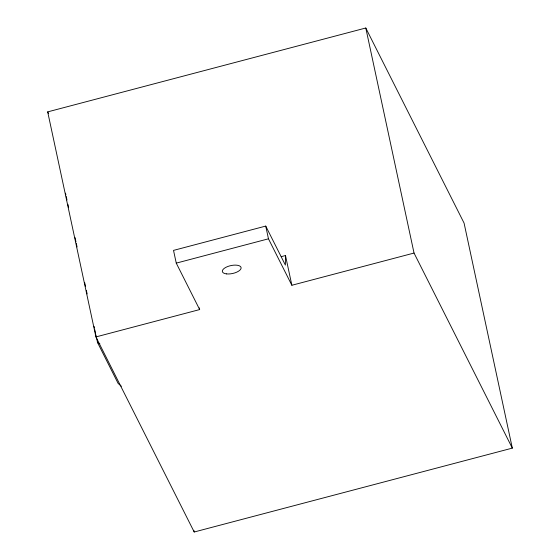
<?xml version="1.0" encoding="UTF-8"?>
<svg xmlns="http://www.w3.org/2000/svg" width="560" height="560" viewBox="0 0 560 560"><rect width="100%" height="100%" fill="white"/><g stroke="black" fill="none" stroke-linecap="round" stroke-linejoin="round"><path stroke-width="0.84" d="M281.26 256.655L285.488 255.535L285.39 265.09L265.734 226.079L173.523 250.39L176.26 263.13L199.661 309.575L95.928 336.924L47.684 111.881L365.792 28L464.072 223.076L512.316 448.119L194.208 532L95.928 336.924M176.26 263.13L268.464 238.812L291.865 285.264L414.036 253.05L512.316 448.119M95.907 334.908L97.552 342.587L99.841 343.77M121.38 386.246L118.146 383.46L97.552 342.587M47.684 111.881L48.468 113.435M365.792 28L414.036 253.05M285.488 255.535L291.865 285.264M265.734 226.079L268.464 238.812M199.297 307.874L199.661 309.575M193.844 530.292L194.208 532M65.52 193.165L65.884 194.873M66.255 196.581L66.983 199.997M67.9 204.267L68.635 207.683M75.04 237.566L75.957 241.836M76.321 243.544L77.056 246.96M84.742 282.821L85.47 286.237M86.387 290.507L87.122 293.923M94.073 326.368L94.444 328.076M94.808 329.784L95.543 333.2M226.527 273.896A9.583 4.053 -12.1 0 0 241.108 268.163A9.583 4.053 -12.1 0 0 227.528 266.588A9.583 4.053 -12.1 0 0 226.527 273.896"/></g></svg>
